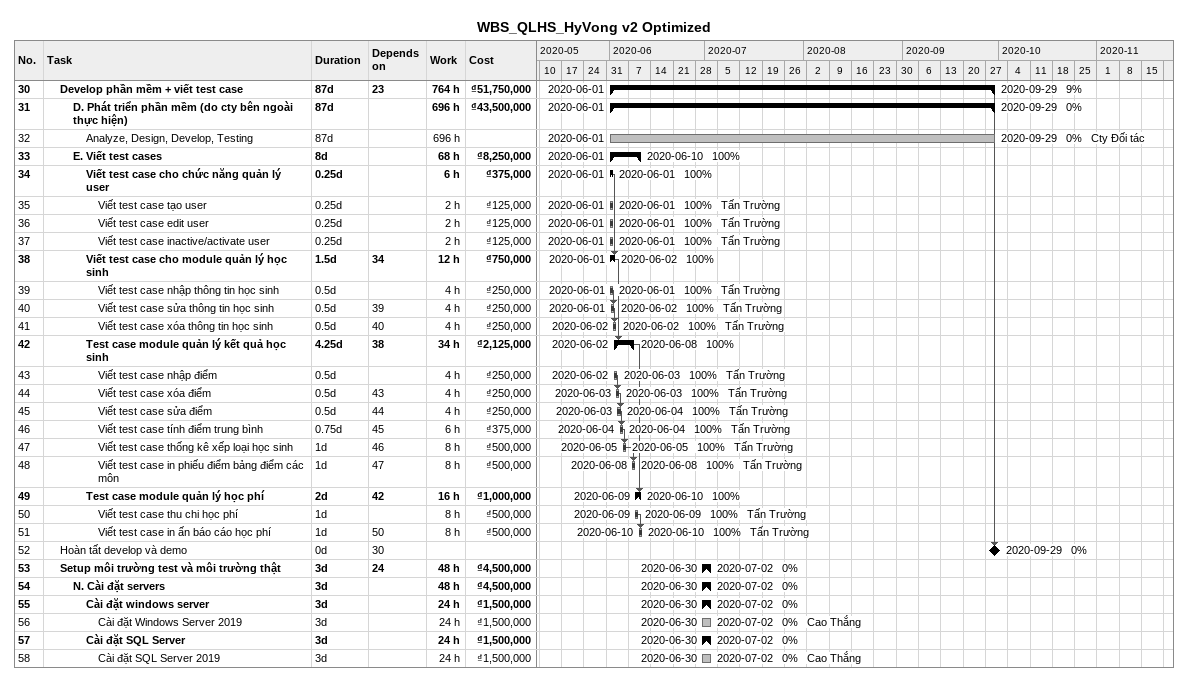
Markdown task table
WBS_QLHS_HyVong v2 Optimized

| ID | Level | Task | Duration | Start | Finish | Predecessors | Resources | % complete | Work (h) | Cost (₫) |
|---|---|---|---|---|---|---|---|---|---|---|
| 30 | 2 | **Develop phần mềm + viết test case** | 87d | 2020-06-01 | 2020-09-29 | 23 |  | 9 | 764 | 51750000 |
| 31 | 3 | **D. Phát triển phần mềm (do cty bên ngoài thực hiện)** | 87d | 2020-06-01 | 2020-09-29 |  |  | 0 | 696 | 43500000 |
| 32 | 4 | Analyze, Design, Develop, Testing | 87d | 2020-06-01 | 2020-09-29 |  | Cty Đối tác | 0 | 696 |  |
| 33 | 3 | **E. Viết test cases** | 8d | 2020-06-01 | 2020-06-10 |  |  | 100 | 68 | 8250000 |
| 34 | 4 | **Viết test case cho chức năng quản lý user** | 0.25d | 2020-06-01 | 2020-06-01 |  |  | 100 | 6 | 375000 |
| 35 | 5 | Viết test case tạo user | 0.25d | 2020-06-01 | 2020-06-01 |  | Tấn Trường | 100 | 2 | 125000 |
| 36 | 5 | Viết test case edit user | 0.25d | 2020-06-01 | 2020-06-01 |  | Tấn Trường | 100 | 2 | 125000 |
| 37 | 5 | Viết test case inactive/activate user | 0.25d | 2020-06-01 | 2020-06-01 |  | Tấn Trường | 100 | 2 | 125000 |
| 38 | 4 | **Viết test case cho module quản lý học sinh** | 1.5d | 2020-06-01 | 2020-06-02 | 34 |  | 100 | 12 | 750000 |
| 39 | 5 | Viết test case nhập thông tin học sinh | 0.5d | 2020-06-01 | 2020-06-01 |  | Tấn Trường | 100 | 4 | 250000 |
| 40 | 5 | Viết test case sửa thông tin học sinh | 0.5d | 2020-06-01 | 2020-06-02 | 39 | Tấn Trường | 100 | 4 | 250000 |
| 41 | 5 | Viết test case xóa thông tin học sinh | 0.5d | 2020-06-02 | 2020-06-02 | 40 | Tấn Trường | 100 | 4 | 250000 |
| 42 | 4 | **Test case module quản lý kết quả học sinh** | 4.25d | 2020-06-02 | 2020-06-08 | 38 |  | 100 | 34 | 2125000 |
| 43 | 5 | Viết test case nhập điểm | 0.5d | 2020-06-02 | 2020-06-03 |  | Tấn Trường | 100 | 4 | 250000 |
| 44 | 5 | Viết test case xóa điểm | 0.5d | 2020-06-03 | 2020-06-03 | 43 | Tấn Trường | 100 | 4 | 250000 |
| 45 | 5 | Viết test case sửa điểm | 0.5d | 2020-06-03 | 2020-06-04 | 44 | Tấn Trường | 100 | 4 | 250000 |
| 46 | 5 | Viết test case tính điểm trung bình | 0.75d | 2020-06-04 | 2020-06-04 | 45 | Tấn Trường | 100 | 6 | 375000 |
| 47 | 5 | Viết test case thống kê xếp loại học sinh | 1d | 2020-06-05 | 2020-06-05 | 46 | Tấn Trường | 100 | 8 | 500000 |
| 48 | 5 | Viết test case in phiếu điểm bảng điểm các môn | 1d | 2020-06-08 | 2020-06-08 | 47 | Tấn Trường | 100 | 8 | 500000 |
| 49 | 4 | **Test case module quản lý học phí** | 2d | 2020-06-09 | 2020-06-10 | 42 |  | 100 | 16 | 1000000 |
| 50 | 5 | Viết test case thu chi học phí | 1d | 2020-06-09 | 2020-06-09 |  | Tấn Trường | 100 | 8 | 500000 |
| 51 | 5 | Viết test case in ấn báo cáo học phí | 1d | 2020-06-10 | 2020-06-10 | 50 | Tấn Trường | 100 | 8 | 500000 |
| 52 | 2 | Hoàn tất develop và demo | 0d | 2020-09-29 | 2020-09-29 | 30 |  | 0 |  |  |
| 53 | 2 | **Setup môi trường test và môi trường thật** | 3d | 2020-06-30 | 2020-07-02 | 24 |  | 0 | 48 | 4500000 |
| 54 | 3 | **N. Cài đặt servers** | 3d | 2020-06-30 | 2020-07-02 |  |  | 0 | 48 | 4500000 |
| 55 | 4 | **Cài đặt windows server** | 3d | 2020-06-30 | 2020-07-02 |  |  | 0 | 24 | 1500000 |
| 56 | 5 | Cài đặt Windows Server 2019 | 3d | 2020-06-30 | 2020-07-02 |  | Cao Thắng | 0 | 24 | 1500000 |
| 57 | 4 | **Cài đặt SQL Server** | 3d | 2020-06-30 | 2020-07-02 |  |  | 0 | 24 | 1500000 |
| 58 | 5 | Cài đặt SQL Server 2019 | 3d | 2020-06-30 | 2020-07-02 |  | Cao Thắng | 0 | 24 | 1500000 |
